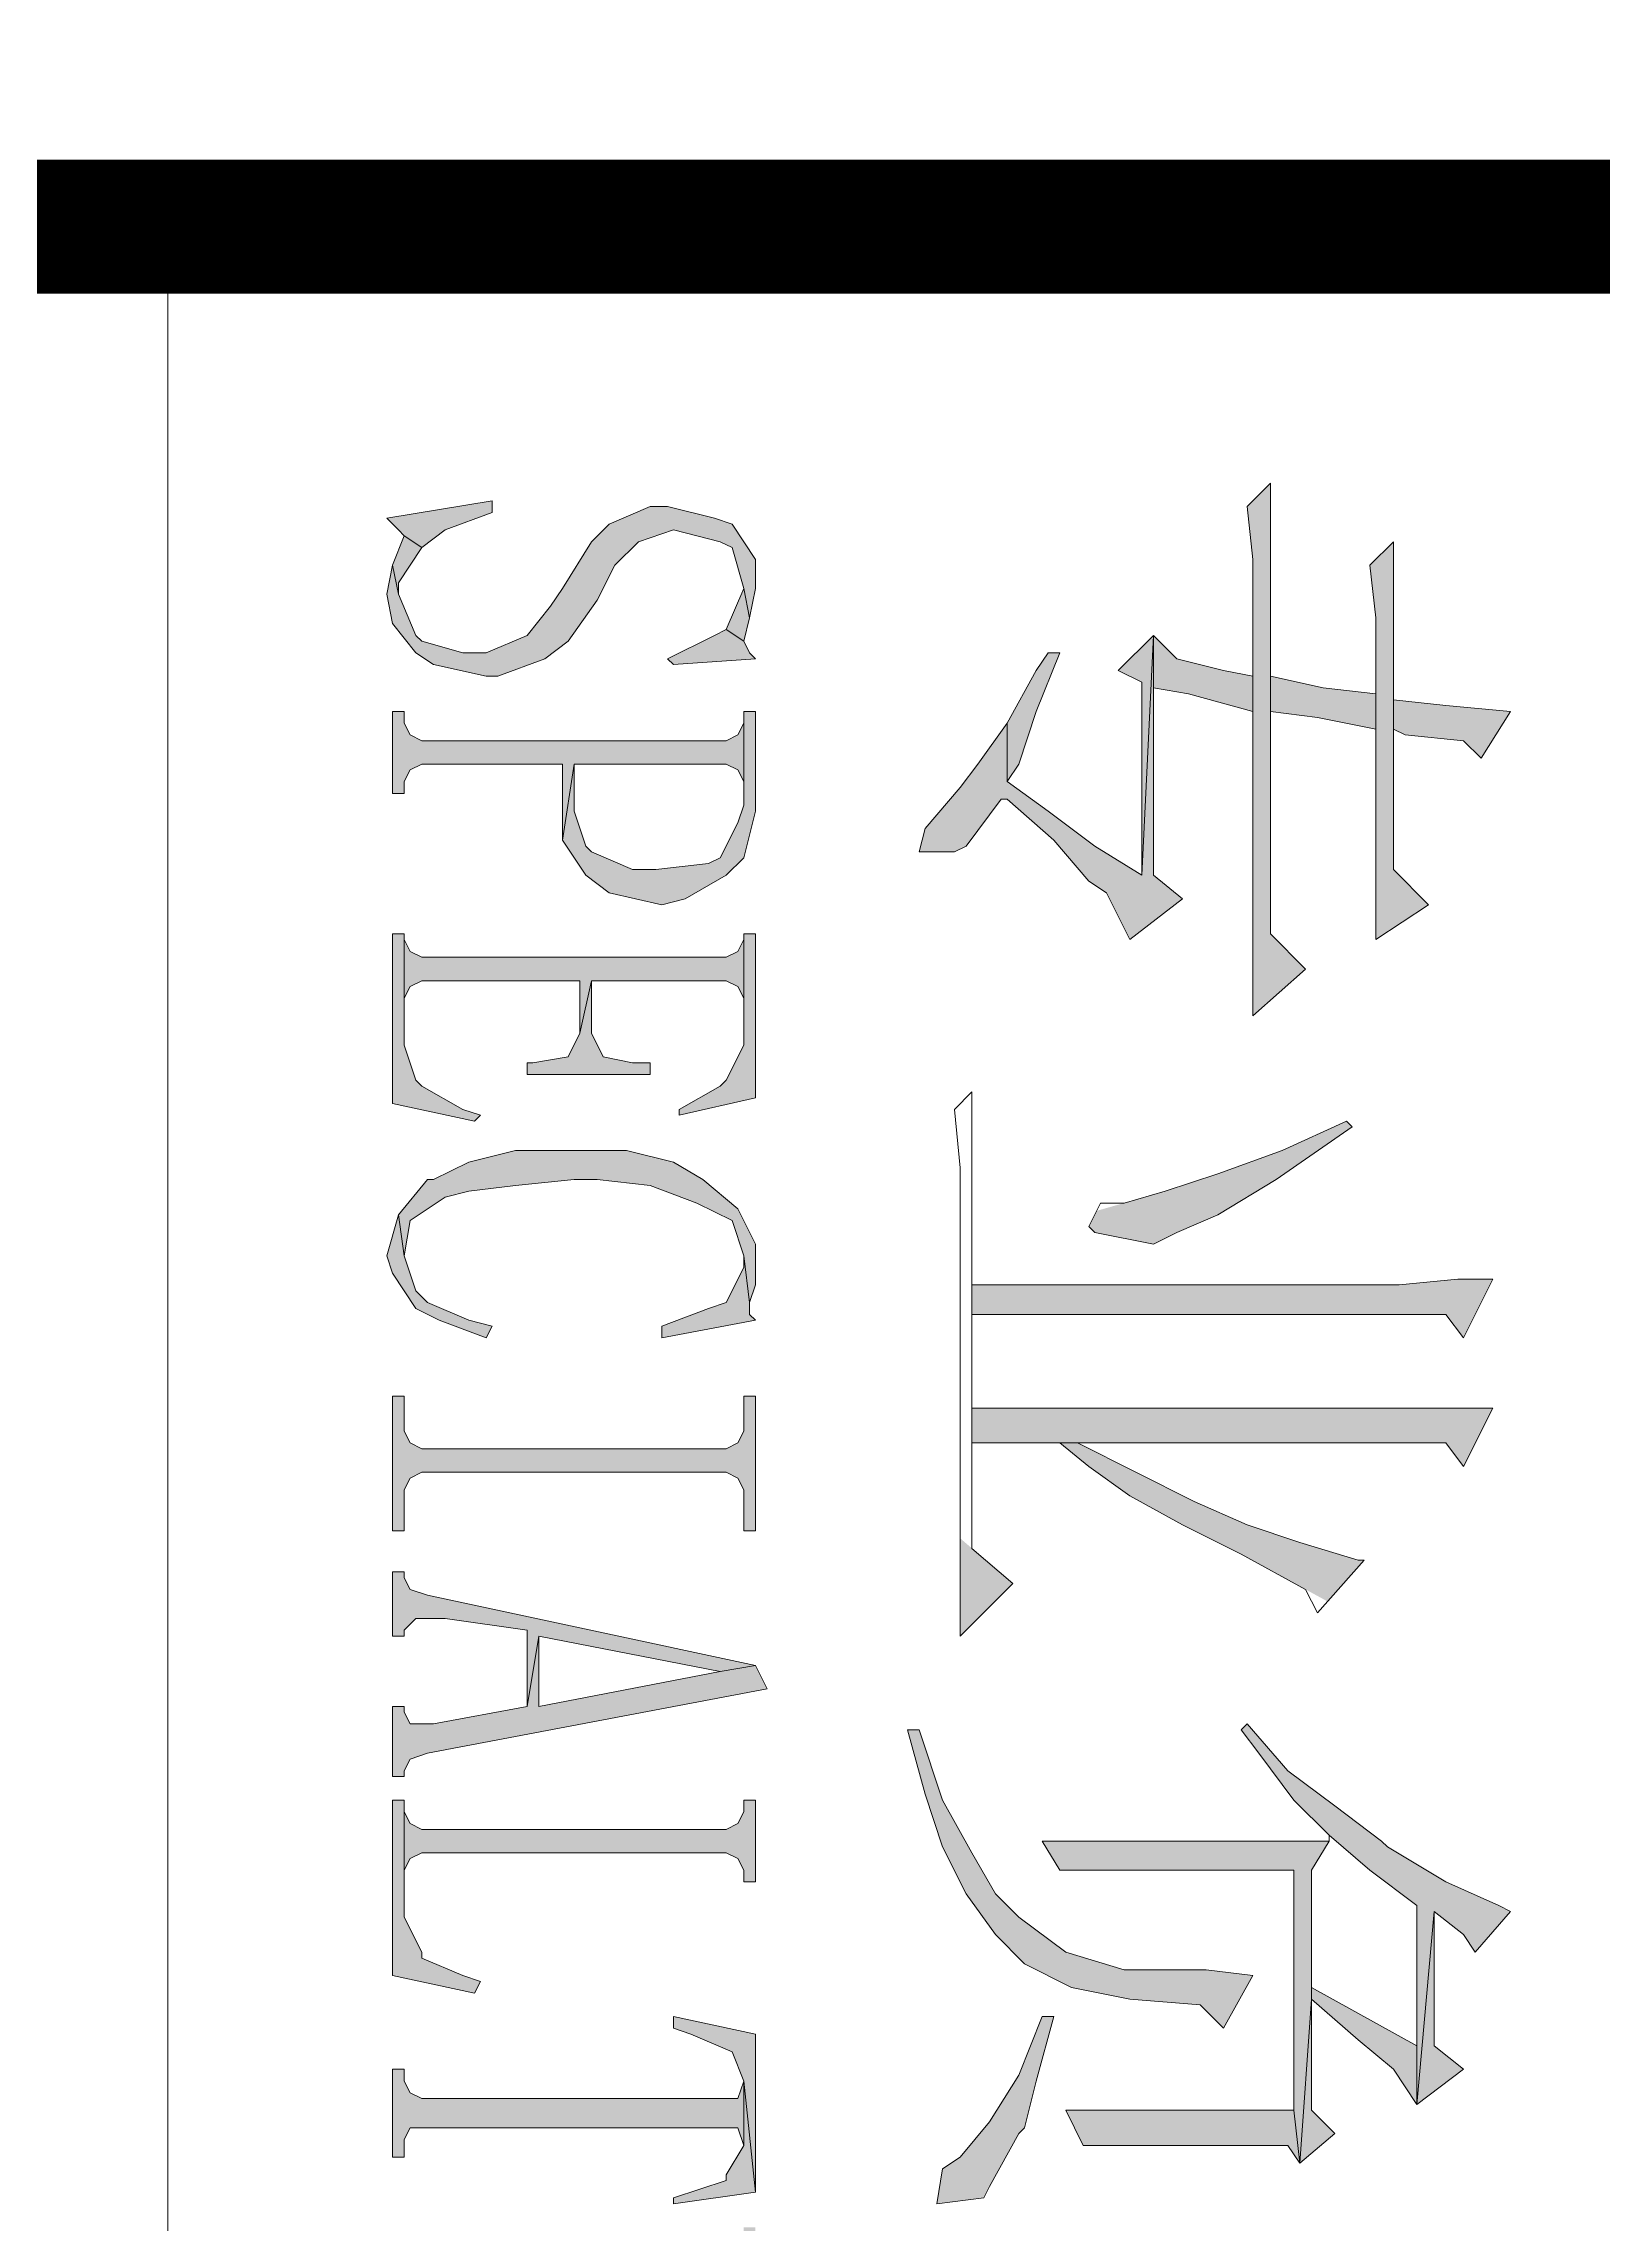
# Model space of a CAD drawing. Header units: millimetres. Extents: x -53295381 to 181933601, y -165 to 204541444.
# Drawn here: x 52125119 to 52129201, y 20978732 to 20984438 of the extents above; entities that cross this region are included whole.
import ezdxf

# ---------------------------------------------------------------- set-up
doc = ezdxf.new("R2010")
doc.units = ezdxf.units.MM
doc.header["$LTSCALE"] = 1000
doc.layers.add('PP-COM', color=7, linetype='Continuous')
doc.layers.add('标注', color=3, linetype='Continuous')
doc.layers.add('PUB_TITLE', color=7, linetype='Continuous', lineweight=20)
doc.styles.add('C', font='c.shx', dxfattribs={"width": 0.75, "height": 3, "bigfont": 'hzk.shx'})
doc.styles.add('HZ', font='rs.shx', dxfattribs={"width": 0.8, "bigfont": 'hztxt.shx'})
doc.styles.add('宋体', font='')
doc.styles.get('宋体').set_extended_font_data('宋体')
doc.dimstyles.new('1', dxfattribs={"dimtxt": 1.5, "dimasz": 2, "dimexe": 1, "dimexo": 0.2, "dimgap": 0.5, "dimtad": 1, "dimdec": 1, "dimzin": 0, "dimdsep": 46, "dimtxsty": '宋体', "dimcen": 0.2, "dimclrd": 3, "dimclre": 3, "dimclrt": 3, "dimadec": 0, "dimazin": 0, "dimtfac": 1, "dimtdec": 1, "dimtofl": 0, "dimtmove": 2, "dimatfit": 3, "dimfxl": 0, "dimtolj": 1, "dimtzin": 0, "dimarcsym": 0})

# ---------------------------------------------------------------- blocks, each defined once
blk = doc.blocks.new('*D53')
at = {"color": 3, "lineweight": -2}
for start, end in [(39.4482, 48.8965), (341.1035, 350.5518)]:
    blk.add_arc((1344.218, 1910.564), 16.999, start, end, dxfattribs=at)
at = {"color": 3}
for points in [[(1357.728, 1921.631), (1356.961, 1921.099), (1358.94, 1919.064)], [(1360.522, 1907.812), (1361.452, 1907.735), (1361.217, 1910.564)]]:
    blk.add_solid(points, dxfattribs=at)
at = {"layer": 'Defpoints', "color": 0}
for p in [(1395.655, 1940.261), (1360.959, 1913.516), (1344.218, 1910.564), (1344.218, 1910.564), (1403.612, 1910.564)]:
    blk.add_point(p, dxfattribs=at)
at = {"color": 3, "insert": (1362.57, 1915.482), "char_height": 3, "attachment_point": 5, "rotation": 285, "style": 'HZ'}
blk.add_mtext('\\A1;α/3', dxfattribs=at)
blk = doc.blocks.new('*D54')
at = {"color": 3, "lineweight": -2}
blk.add_arc((1344.218, 1910.564), 28.56, 5.6194, 84.3806, dxfattribs=at)
at = {"color": 3}
for points in [[(1346.992, 1938.522), (1347.038, 1939.454), (1344.218, 1939.125)], [(1373.108, 1913.384), (1372.175, 1913.338), (1372.779, 1910.564)]]:
    blk.add_solid(points, dxfattribs=at)
at = {"layer": 'Defpoints', "color": 0}
for p in [(1344.218, 1969.958), (1368.952, 1924.845), (1344.218, 1910.564), (1344.218, 1910.564), (1403.612, 1910.564)]:
    blk.add_point(p, dxfattribs=at)
at = {"color": 3, "insert": (1365.828, 1932.174), "char_height": 3, "attachment_point": 5, "rotation": 315, "style": 'HZ'}
blk.add_mtext('\\A1;α', dxfattribs=at)
blk = doc.blocks.new('*D55')
at = {"color": 3, "lineweight": -2}
for start, end in [(69.4333, 78.8666), (11.1334, 20.5667)]:
    blk.add_arc((1344.218, 1910.564), 17.026, start, end, dxfattribs=at)
at = {"color": 3}
for points in [[(1350.399, 1926.927), (1350, 1926.083), (1352.731, 1925.309)], [(1359.737, 1916.346), (1360.581, 1916.745), (1358.963, 1919.077)]]:
    blk.add_solid(points, dxfattribs=at)
at = {"layer": 'Defpoints', "color": 0}
for p in [(1373.915, 1962.001), (1395.655, 1940.261), (1355.162, 1923.607), (1344.218, 1910.564), (1344.218, 1910.564)]:
    blk.add_point(p, dxfattribs=at)
at = {"color": 3, "insert": (1358.072, 1924.056), "char_height": 3, "attachment_point": 5, "rotation": 314.2422, "style": 'HZ'}
blk.add_mtext('\\A1;α/3', dxfattribs=at)
blk = doc.blocks.new('*D27')
at = {"color": 3, "lineweight": -2}
for start, end in [(99.4333, 108.8666), (41.1334, 50.5667)]:
    blk.add_arc((1344.218, 1910.564), 17.026, start, end, dxfattribs=at)
at = {"color": 3}
for points in [[(1341.389, 1927.825), (1341.466, 1926.895), (1344.218, 1927.59)], [(1354.767, 1923.331), (1355.299, 1924.098), (1352.731, 1925.309)]]:
    blk.add_solid(points, dxfattribs=at)
at = {"layer": 'Defpoints', "color": 0}
for p in [(1344.218, 1969.958), (1373.915, 1962.001), (1350.042, 1926.563), (1344.218, 1910.564), (1344.218, 1910.564)]:
    blk.add_point(p, dxfattribs=at)
at = {"color": 3, "insert": (1349.143, 1928.942), "char_height": 3, "attachment_point": 5, "rotation": 345, "style": 'HZ'}
blk.add_mtext('\\A1;α/3', dxfattribs=at)
blk = doc.blocks.new('*D35')
at = {"layer": 'Defpoints', "color": 0}
for p in [(1319.577, 1812.569), (1317.437, 1800.401), (1286.683, 1796.73), (1303.739, 1796.73), (1303.739, 1796.73)]:
    blk.add_point(p, dxfattribs=at)
at = {"layer": '标注', "color": 3, "lineweight": -2}
blk.add_line((1305.739, 1796.73), (1319.92, 1796.73), dxfattribs=at)
for start, end in [(56.3312, 67.6624), (337.3376, 348.6688)]:
    blk.add_arc((1303.739, 1796.73), 14.181, start, end, dxfattribs=at)
at = {"layer": '标注', "color": 3}
for points in [[(1311.896, 1808.894), (1311.305, 1808.172), (1313.766, 1806.758)], [(1317.179, 1793.99), (1318.108, 1793.898), (1317.92, 1796.73)]]:
    blk.add_solid(points, dxfattribs=at)
at = {"layer": '标注', "color": 3, "insert": (1318.688, 1802.922), "char_height": 3, "attachment_point": 5, "rotation": 292.5, "style": 'C'}
blk.add_mtext('\\A1;45°', dxfattribs=at)
blk = doc.blocks.new('6.0f')
at = {"layer": 'PUB_TITLE'}
h = blk.add_hatch(color=256, dxfattribs=at)
h.dxf.hatch_style = 1
h.paths.add_polyline_path([(50751404.6, 21041599), (50751416.8, 21041608.2), (50751432.1, 21041629.6), (50751441.3, 21041648), (50751453.6, 21041660.2), (50751471.9, 21041666.4), (50751496.4, 21041660.2), (50751502.6, 21041657.2), (50751508.7, 21041635.7), (50751511.8, 21041620.4), (50751514.8, 21041635.7), (50751514.8, 21041651), (50751502.6, 21041669.4), (50751493.4, 21041672.5), (50751468.9, 21041678.6), (50751459.7, 21041678.6), (50751438.3, 21041669.4), (50751429.1, 21041660.2), (50751413.8, 21041635.7), (50751407.6, 21041626.5), (50751395.4, 21041611.2), (50751373.9, 21041602), (50751361.7, 21041602), (50751340.2, 21041608.2), (50751337.2, 21041611.2), (50751328, 21041632.7), (50751324.9, 21041648), (50751321.9, 21041632.7), (50751324.9, 21041617.4), (50751337.2, 21041602), (50751346.4, 21041595.9), (50751373.9, 21041589.8), (50751380.1, 21041589.8)])
h.paths.add_polyline_path([(50751514.8, 21041599), (50751511.8, 21041602), (50751508.7, 21041608.2), (50751499.5, 21041614.3), (50751493.4, 21041611.2), (50751468.9, 21041599), (50751471.9, 21041595.9)], flags=17)
h.paths.add_polyline_path([(50751508.7, 21041608.2), (50751511.8, 21041620.4), (50751508.7, 21041635.7), (50751499.5, 21041614.3)], flags=17)
h.paths.add_polyline_path([(50751331.1, 21041663.3), (50751340.2, 21041657.2), (50751352.5, 21041666.4), (50751377, 21041675.5), (50751377, 21041681.7), (50751321.9, 21041672.5), (50751328, 21041666.4)])
h.paths.add_polyline_path([(50751340.2, 21041657.2), (50751331.1, 21041663.3), (50751324.9, 21041648), (50751328, 21041632.7), (50751328, 21041638.8)], flags=17)
h.paths.add_polyline_path([(50751413.8, 21041543.8), (50751413.8, 21041516.3), (50751413.8, 21041504), (50751419.9, 21041543.8), (50751499.5, 21041543.8), (50751505.6, 21041540.8), (50751508.7, 21041534.7), (50751508.7, 21041565.3), (50751505.6, 21041559.2), (50751499.5, 21041556.1), (50751340.2, 21041556.1), (50751334.1, 21041559.2), (50751331.1, 21041565.3), (50751331.1, 21041571.4), (50751324.9, 21041571.4), (50751324.9, 21041528.5), (50751331.1, 21041528.5), (50751331.1, 21041534.7), (50751334.1, 21041540.8), (50751340.2, 21041543.8)])
h.paths.add_polyline_path([(50751438.3, 21041476.5), (50751465.8, 21041470.3), (50751478.1, 21041473.4), (50751499.5, 21041485.7), (50751508.7, 21041494.8), (50751514.8, 21041519.3), (50751514.8, 21041571.4), (50751508.7, 21041571.4), (50751508.7, 21041565.3), (50751508.7, 21041522.4), (50751505.6, 21041513.2), (50751496.4, 21041494.8), (50751490.3, 21041491.8), (50751462.8, 21041488.7), (50751450.5, 21041488.7), (50751429.1, 21041497.9), (50751426, 21041501), (50751419.9, 21041519.3), (50751419.9, 21041543.8), (50751413.8, 21041504), (50751426, 21041485.7)])
h.paths.add_polyline_path([(50751499.5, 21041430.5), (50751505.6, 21041427.5), (50751508.7, 21041421.3), (50751508.7, 21041452), (50751505.6, 21041445.8), (50751499.5, 21041442.8), (50751340.2, 21041442.8), (50751334.1, 21041445.8), (50751331.1, 21041452), (50751331.1, 21041421.3), (50751334.1, 21041427.5), (50751340.2, 21041430.5), (50751422.9, 21041430.5), (50751422.9, 21041403), (50751429.1, 21041430.5)])
h.paths.add_polyline_path([(50751459.7, 21041381.5), (50751459.7, 21041387.6), (50751450.5, 21041387.6), (50751435.2, 21041390.7), (50751429.1, 21041403), (50751429.1, 21041430.5), (50751422.9, 21041403), (50751416.8, 21041390.7), (50751398.4, 21041387.6), (50751395.4, 21041387.6), (50751395.4, 21041381.5)])
h.paths.add_polyline_path([(50751514.8, 21041369.3), (50751514.8, 21041455), (50751508.7, 21041455), (50751508.7, 21041452), (50751508.7, 21041396.8), (50751499.5, 21041378.5), (50751496.4, 21041375.4), (50751475, 21041363.1), (50751475, 21041360.1)])
h.paths.add_polyline_path([(50751367.8, 21041357), (50751370.9, 21041360.1), (50751361.7, 21041363.1), (50751340.2, 21041375.4), (50751337.2, 21041378.5), (50751331.1, 21041396.8), (50751331.1, 21041421.3), (50751331.1, 21041452), (50751331.1, 21041455), (50751324.9, 21041455), (50751324.9, 21041366.2)])
h.paths.add_polyline_path([(50751419.9, 21041326.4), (50751432.1, 21041326.4), (50751459.7, 21041323.3), (50751484.2, 21041314.1), (50751502.6, 21041305), (50751508.7, 21041286.6), (50751511.8, 21041262.1), (50751514.8, 21041271.3), (50751514.8, 21041283.5), (50751514.8, 21041292.7), (50751505.6, 21041311.1), (50751487.3, 21041326.4), (50751471.9, 21041335.6), (50751447.4, 21041341.7), (50751419.9, 21041341.7), (50751389.3, 21041341.7), (50751364.8, 21041335.6), (50751346.4, 21041326.4), (50751343.3, 21041326.4), (50751328, 21041308), (50751331.1, 21041286.6), (50751334.1, 21041305), (50751352.5, 21041317.2), (50751364.8, 21041320.3), (50751389.3, 21041323.3)])
h.paths.add_polyline_path([(50751514.8, 21041252.9), (50751511.8, 21041255.9), (50751511.8, 21041262.1), (50751508.7, 21041286.6), (50751508.7, 21041280.4), (50751499.5, 21041262.1), (50751490.3, 21041259), (50751465.8, 21041249.8), (50751465.8, 21041243.7)])
h.paths.add_polyline_path([(50751349.4, 21041252.9), (50751373.9, 21041243.7), (50751377, 21041249.8), (50751364.8, 21041252.9), (50751343.3, 21041262.1), (50751337.2, 21041268.2), (50751331.1, 21041286.6), (50751328, 21041308), (50751321.9, 21041286.6), (50751324.9, 21041277.4), (50751337.2, 21041259)])
h = blk.add_hatch(color=256, dxfattribs=at)
h.dxf.hatch_style = 1
h.paths.add_polyline_path([(50751885.4, 21041556.1), (50751894.6, 21041546.9), (50751909.9, 21041571.4), (50751876.2, 21041574.5), (50751848.7, 21041577.5), (50751848.7, 21041562.2), (50751854.8, 21041559.2)])
h.paths.add_polyline_path([(50751867, 21041470.3), (50751848.7, 21041488.7), (50751848.7, 21041562.2), (50751848.7, 21041577.5), (50751848.7, 21041660.2), (50751836.4, 21041648), (50751839.5, 21041620.4), (50751839.5, 21041580.6), (50751839.5, 21041562.2), (50751839.5, 21041452)])
h.paths.add_polyline_path([(50751839.5, 21041562.2), (50751839.5, 21041580.6), (50751811.9, 21041583.7), (50751784.3, 21041589.8), (50751784.3, 21041571.4), (50751808.9, 21041568.3)])
h.paths.add_polyline_path([(50751802.7, 21041436.6), (50751784.3, 21041455), (50751784.3, 21041571.4), (50751784.3, 21041589.8), (50751784.3, 21041690.9), (50751772.1, 21041678.6), (50751775.2, 21041651), (50751775.2, 21041589.8), (50751775.2, 21041571.4), (50751775.2, 21041412.1)])
h.paths.add_polyline_path([(50751775.2, 21041571.4), (50751775.2, 21041589.8), (50751759.8, 21041592.9), (50751735.3, 21041599), (50751723.1, 21041611.2), (50751723.1, 21041583.7), (50751741.5, 21041580.6)])
h.paths.add_polyline_path([(50751723.1, 21041611.2), (50751704.7, 21041592.9), (50751717, 21041586.7), (50751717, 21041485.7)], flags=17)
h.paths.add_polyline_path([(50751738.4, 21041473.4), (50751723.1, 21041485.7), (50751723.1, 21041583.7), (50751723.1, 21041611.2), (50751717, 21041485.7), (50751692.5, 21041501), (50751668, 21041519.3), (50751646.5, 21041534.7), (50751646.5, 21041565.3), (50751631.2, 21041543.8), (50751622, 21041531.6), (50751603.6, 21041510.2), (50751600.6, 21041497.9), (50751619, 21041497.9), (50751625.1, 21041501), (50751643.5, 21041525.5), (50751646.5, 21041525.5), (50751671, 21041504), (50751689.4, 21041482.6), (50751698.6, 21041476.5), (50751710.8, 21041452)])
h.paths.add_polyline_path([(50751652.7, 21041543.8), (50751661.8, 21041571.4), (50751674.1, 21041602), (50751668, 21041602), (50751661.8, 21041592.9), (50751646.5, 21041565.3), (50751646.5, 21041534.7)], flags=17)
h = blk.add_hatch(color=256, dxfattribs=at)
h.dxf.hatch_style = 1
h.paths.add_polyline_path([(50751723.1, 21041292.7), (50751735.3, 21041298.8), (50751756.8, 21041308), (50751787.4, 21041326.4), (50751827.2, 21041354), (50751824.2, 21041357), (50751790.5, 21041341.7), (50751756.8, 21041329.5), (50751729.2, 21041320.3), (50751693.5, 21041310.1), (50751689.4, 21041301.9), (50751692.5, 21041298.8)])
h.paths.add_polyline_path([(50751900.7, 21041274.3), (50751882.4, 21041274.3), (50751851.7, 21041271.3), (50751628.1, 21041271.3), (50751628.1, 21041255.9), (50751876.2, 21041255.9), (50751885.4, 21041243.7)])
h.paths.add_polyline_path([(50751628.1, 21041206.9), (50751628.1, 21041188.6), (50751674.1, 21041188.6), (50751683.3, 21041188.6), (50751876.2, 21041188.6), (50751885.4, 21041176.3), (50751900.7, 21041206.9), (50751879.3, 21041206.9), (50751851.7, 21041206.9)])
h.paths.add_polyline_path([(50751832.7, 21041126.6), (50751799.7, 21041136.5), (50751772.1, 21041145.7), (50751744.5, 21041157.9), (50751713.9, 21041173.3), (50751683.3, 21041188.6), (50751674.1, 21041188.6), (50751689.4, 21041176.3), (50751710.8, 21041161), (50751738.4, 21041145.7), (50751769, 21041130.4), (50751814.2, 21041105.7)])
h.paths.add_polyline_path([(50751622, 21041087.5), (50751649.6, 21041115.1), (50751622, 21041138.7)])
h = blk.add_hatch(color=256, dxfattribs=at)
h.dxf.hatch_style = 1
h.paths.add_polyline_path([(50751499.5, 21041173.3), (50751505.6, 21041170.2), (50751508.7, 21041164.1), (50751508.7, 21041142.6), (50751514.8, 21041142.6), (50751514.8, 21041213.1), (50751508.7, 21041213.1), (50751508.7, 21041194.7), (50751505.6, 21041188.6), (50751499.5, 21041185.5), (50751340.2, 21041185.5), (50751334.1, 21041188.6), (50751331.1, 21041194.7), (50751331.1, 21041213.1), (50751324.9, 21041213.1), (50751324.9, 21041142.6), (50751331.1, 21041142.6), (50751331.1, 21041164.1), (50751334.1, 21041170.2), (50751340.2, 21041173.3)])
h.paths.add_polyline_path([(50751395.4, 21041090.6), (50751395.4, 21041050.7), (50751401.5, 21041087.5), (50751496.4, 21041069.1), (50751514.8, 21041072.2), (50751343.3, 21041108.9), (50751334.1, 21041112), (50751331.1, 21041118.1), (50751331.1, 21041121.2), (50751324.9, 21041121.2), (50751324.9, 21041087.5), (50751331.1, 21041087.5), (50751331.1, 21041090.6), (50751337.2, 21041096.7), (50751352.5, 21041096.7)])
h.paths.add_polyline_path([(50751521, 21041059.9), (50751514.8, 21041072.2), (50751496.4, 21041069.1), (50751401.5, 21041050.7), (50751401.5, 21041087.5), (50751395.4, 21041050.7), (50751346.4, 21041041.6), (50751334.1, 21041041.6), (50751331.1, 21041047.7), (50751331.1, 21041050.7), (50751324.9, 21041050.7), (50751324.9, 21041014), (50751331.1, 21041014), (50751331.1, 21041017.1), (50751334.1, 21041023.2), (50751343.3, 21041026.2)])
h.paths.add_polyline_path([(50751499.5, 21040974.2), (50751505.6, 21040971.1), (50751508.7, 21040965), (50751508.7, 21040958.9), (50751514.8, 21040958.9), (50751514.8, 21041001.7), (50751508.7, 21041001.7), (50751508.7, 21040995.6), (50751505.6, 21040989.5), (50751499.5, 21040986.4), (50751340.2, 21040986.4), (50751334.1, 21040989.5), (50751331.1, 21040995.6), (50751331.1, 21040965), (50751334.1, 21040971.1), (50751340.2, 21040974.2)])
h.paths.add_polyline_path([(50751367.8, 21040900.7), (50751370.9, 21040906.8), (50751361.7, 21040909.9), (50751340.2, 21040919), (50751340.2, 21040922.1), (50751331.1, 21040940.5), (50751331.1, 21040965), (50751331.1, 21040995.6), (50751331.1, 21041001.7), (50751324.9, 21041001.7), (50751324.9, 21040909.9)])
h.paths.add_polyline_path([(50751496.4, 21040830.2), (50751505.6, 21040830.2), (50751508.7, 21040821), (50751508.7, 21040854.7), (50751505.6, 21040845.5), (50751496.4, 21040845.5), (50751340.2, 21040845.5), (50751334.1, 21040848.6), (50751331.1, 21040854.7), (50751331.1, 21040860.9), (50751324.9, 21040860.9), (50751324.9, 21040814.9), (50751331.1, 21040814.9), (50751331.1, 21040824.1), (50751334.1, 21040830.2), (50751340.2, 21040830.2)])
h.paths.add_polyline_path([(50751508.7, 21040854.7), (50751514.8, 21040796.5), (50751514.8, 21040879.2), (50751471.9, 21040888.4), (50751471.9, 21040882.3), (50751481.1, 21040879.2), (50751502.6, 21040870)])
h.paths.add_polyline_path([(50751514.8, 21040796.5), (50751508.7, 21040854.7), (50751508.7, 21040821), (50751499.5, 21040805.7), (50751499.5, 21040802.7), (50751471.9, 21040793.5), (50751471.9, 21040790.4)])
h.paths.add_polyline_path([(50751508.7, 21040741.4), (50751508.7, 21040735.3), (50751514.8, 21040735.3), (50751514.8, 21040778.2), (50751508.7, 21040778.2), (50751508.7, 21040775.1), (50751502.6, 21040769), (50751496.4, 21040762.8), (50751398.4, 21040732.2), (50751340.2, 21040732.2), (50751334.1, 21040735.3), (50751331.1, 21040741.4), (50751331.1, 21040747.5), (50751324.9, 21040747.5), (50751324.9, 21040701.6), (50751331.1, 21040701.6), (50751331.1, 21040710.8), (50751334.1, 21040716.9), (50751340.2, 21040716.9), (50751404.6, 21040716.9), (50751410.7, 21040723), (50751493.4, 21040747.5), (50751502.6, 21040747.5)])
h.paths.add_polyline_path([(50751514.8, 21040674), (50751514.8, 21040707.7), (50751508.7, 21040707.7), (50751502.6, 21040698.5), (50751493.4, 21040698.5), (50751410.7, 21040723), (50751404.6, 21040716.9), (50751490.3, 21040689.3), (50751502.6, 21040683.2), (50751508.7, 21040677.1), (50751508.7, 21040674)])
h = blk.add_hatch(color=256, dxfattribs=at)
h.dxf.hatch_style = 1
h.paths.add_polyline_path([(50751870.1, 21040943.5), (50751885.4, 21040931.3), (50751891.5, 21040922.1), (50751909.9, 21040943.5), (50751903.8, 21040946.6), (50751876.2, 21040958.9), (50751845.6, 21040977.2), (50751842.5, 21040980.3), (50751818, 21040998.7), (50751793.5, 21041017.1), (50751772.1, 21041041.6), (50751769, 21041038.5), (50751778.2, 21041026.2), (50751796.6, 21041001.7), (50751815, 21040983.4), (50751836.4, 21040965), (50751860.9, 21040946.6), (50751860.9, 21040873.1), (50751860.9, 21040842.5)])
h.paths.add_polyline_path([(50751885.4, 21040860.9), (50751870.1, 21040873.1), (50751870.1, 21040943.5), (50751860.9, 21040842.5)], flags=17)
h.paths.add_polyline_path([(50751860.9, 21040842.5), (50751860.9, 21040873.1), (50751805.8, 21040903.7), (50751805.8, 21040897.6), (50751830.3, 21040876.2), (50751848.7, 21040860.9)], flags=17)
h.paths.add_polyline_path([(50751796.6, 21040965), (50751796.6, 21040839.4), (50751799.7, 21040811.8), (50751805.8, 21040897.6), (50751805.8, 21040965), (50751815, 21040980.3), (50751808.9, 21040980.3), (50751775.2, 21040980.3), (50751741.5, 21040980.3), (50751729.2, 21040980.3), (50751698.6, 21040980.3), (50751664.9, 21040980.3), (50751674.1, 21040965)])
h.paths.add_polyline_path([(50751793.5, 21040821), (50751799.7, 21040811.8), (50751796.6, 21040839.4), (50751677.2, 21040839.4), (50751686.3, 21040821), (50751692.5, 21040821), (50751713.9, 21040821), (50751747.6, 21040821)], flags=17)
h.paths.add_polyline_path([(50751818, 21040827.2), (50751805.8, 21040839.4), (50751805.8, 21040897.6), (50751799.7, 21040811.8)])
h.paths.add_polyline_path([(50751747.6, 21040894.5), (50751759.8, 21040882.3), (50751775.2, 21040909.9), (50751750.7, 21040912.9), (50751713.9, 21040912.9), (50751707.8, 21040912.9), (50751677.2, 21040922.1), (50751652.7, 21040940.5), (50751640.4, 21040952.7), (50751628.1, 21040974.2), (50751612.8, 21041001.7), (50751600.6, 21041038.5), (50751594.5, 21041038.5), (50751603.6, 21041004.8), (50751612.8, 21040977.2), (50751625.1, 21040952.7), (50751640.4, 21040931.3), (50751655.7, 21040916), (50751680.2, 21040903.7), (50751710.8, 21040897.6)])
h.paths.add_polyline_path([(50751652.7, 21040827.2), (50751655.7, 21040830.2), (50751661.8, 21040854.7), (50751671, 21040888.4), (50751664.9, 21040888.4), (50751652.7, 21040857.8), (50751637.3, 21040833.3), (50751622, 21040814.9), (50751612.8, 21040808.8), (50751609.8, 21040790.4), (50751634.3, 21040793.5), (50751637.3, 21040799.6)])
blk.add_line((50751207.3, 21041825.1), (50751207.3, 21035825.1), dxfattribs=at)
at = {"layer": 'PUB_TITLE', "const_width": 70}
blk.add_lwpolyline([(50782407.3, 21041825.1), (50742407.3, 21041825.1)], dxfattribs=at)
at = {"layer": 'PUB_TITLE'}
blk.add_lwpolyline([(50742407.3, 21041825.1), (50742407.3, 21035825.1), (50782407.3, 21035825.1), (50782407.3, 21041825.1)], close=True, dxfattribs=at)
at = {"layer": 'PUB_TITLE', "lineweight": 0}
for points in [[(50751377, 21041675.5), (50751377, 21041681.7), (50751321.9, 21041672.5), (50751328, 21041666.4), (50751331.1, 21041663.3), (50751340.2, 21041657.2), (50751352.5, 21041666.4)], [(50751802.7, 21041436.6), (50751784.3, 21041455), (50751784.3, 21041571.4), (50751784.3, 21041589.8), (50751784.3, 21041690.9), (50751772.1, 21041678.6), (50751772.1, 21041678.6), (50751775.2, 21041651), (50751775.2, 21041589.8), (50751775.2, 21041571.4), (50751775.2, 21041412.1)], [(50751514.8, 21041635.7), (50751514.8, 21041651), (50751502.6, 21041669.4), (50751493.4, 21041672.5), (50751468.9, 21041678.6), (50751459.7, 21041678.6), (50751438.3, 21041669.4), (50751429.1, 21041660.2), (50751413.8, 21041635.7), (50751407.6, 21041626.5), (50751395.4, 21041611.2), (50751373.9, 21041602), (50751361.7, 21041602), (50751340.2, 21041608.2), (50751337.2, 21041611.2), (50751328, 21041632.7), (50751324.9, 21041648), (50751321.9, 21041632.7), (50751324.9, 21041617.4), (50751337.2, 21041602), (50751346.4, 21041595.9), (50751373.9, 21041589.8), (50751380.1, 21041589.8), (50751404.6, 21041599), (50751416.8, 21041608.2), (50751432.1, 21041629.6), (50751441.3, 21041648), (50751453.6, 21041660.2), (50751471.9, 21041666.4), (50751471.9, 21041666.4), (50751496.4, 21041660.2), (50751502.6, 21041657.2), (50751508.7, 21041635.7), (50751511.8, 21041620.4)], [(50751340.2, 21041657.2), (50751331.1, 21041663.3), (50751324.9, 21041648), (50751328, 21041632.7), (50751328, 21041638.8)], [(50751867, 21041470.3), (50751848.7, 21041488.7), (50751848.7, 21041562.2), (50751848.7, 21041577.5), (50751848.7, 21041660.2), (50751836.4, 21041648), (50751836.4, 21041648), (50751839.5, 21041620.4), (50751839.5, 21041580.6), (50751839.5, 21041562.2), (50751839.5, 21041452)], [(50751511.8, 21041620.4), (50751508.7, 21041635.7), (50751508.7, 21041635.7), (50751499.5, 21041614.3), (50751508.7, 21041608.2)], [(50751514.8, 21041599), (50751511.8, 21041602), (50751508.7, 21041608.2), (50751499.5, 21041614.3), (50751493.4, 21041611.2), (50751468.9, 21041599), (50751471.9, 21041595.9)], [(50751738.4, 21041473.4), (50751723.1, 21041485.7), (50751723.1, 21041583.7), (50751723.1, 21041611.2), (50751717, 21041485.7), (50751692.5, 21041501), (50751668, 21041519.3), (50751646.5, 21041534.7), (50751646.5, 21041565.3), (50751631.2, 21041543.8), (50751622, 21041531.6), (50751603.6, 21041510.2), (50751600.6, 21041497.9), (50751619, 21041497.9), (50751625.1, 21041501), (50751643.5, 21041525.5), (50751646.5, 21041525.5), (50751671, 21041504), (50751689.4, 21041482.6), (50751698.6, 21041476.5), (50751710.8, 21041452)], [(50751674.1, 21041602), (50751668, 21041602), (50751661.8, 21041592.9), (50751646.5, 21041565.3), (50751646.5, 21041534.7), (50751652.7, 21041543.8), (50751661.8, 21041571.4)], [(50751723.1, 21041611.2), (50751704.7, 21041592.9), (50751717, 21041586.7), (50751717, 21041485.7)], [(50751775.2, 21041571.4), (50751775.2, 21041589.8), (50751759.8, 21041592.9), (50751735.3, 21041599), (50751723.1, 21041611.2), (50751723.1, 21041583.7), (50751741.5, 21041580.6)], [(50751839.5, 21041562.2), (50751839.5, 21041580.6), (50751811.9, 21041583.7), (50751784.3, 21041589.8), (50751784.3, 21041571.4), (50751808.9, 21041568.3)], [(50751508.7, 21041565.3), (50751505.6, 21041559.2), (50751499.5, 21041556.1), (50751340.2, 21041556.1), (50751334.1, 21041559.2), (50751331.1, 21041565.3), (50751331.1, 21041571.4), (50751324.9, 21041571.4), (50751324.9, 21041528.5), (50751331.1, 21041528.5), (50751331.1, 21041534.7), (50751334.1, 21041540.8), (50751340.2, 21041543.8), (50751413.8, 21041543.8), (50751413.8, 21041516.3), (50751413.8, 21041504), (50751419.9, 21041543.8), (50751499.5, 21041543.8), (50751505.6, 21041540.8), (50751508.7, 21041534.7), (50751508.7, 21041522.4)], [(50751514.8, 21041519.3), (50751514.8, 21041571.4), (50751508.7, 21041571.4), (50751508.7, 21041565.3), (50751508.7, 21041522.4), (50751505.6, 21041513.2), (50751496.4, 21041494.8), (50751490.3, 21041491.8), (50751462.8, 21041488.7), (50751450.5, 21041488.7), (50751429.1, 21041497.9), (50751426, 21041501), (50751419.9, 21041519.3), (50751419.9, 21041543.8), (50751413.8, 21041504), (50751426, 21041485.7), (50751438.3, 21041476.5), (50751465.8, 21041470.3), (50751478.1, 21041473.4), (50751499.5, 21041485.7), (50751508.7, 21041494.8)], [(50751909.9, 21041571.4), (50751876.2, 21041574.5), (50751848.7, 21041577.5), (50751848.7, 21041562.2), (50751854.8, 21041559.2), (50751885.4, 21041556.1), (50751894.6, 21041546.9)], [(50751370.9, 21041360.1), (50751361.7, 21041363.1), (50751340.2, 21041375.4), (50751337.2, 21041378.5), (50751331.1, 21041396.8), (50751331.1, 21041421.3), (50751331.1, 21041452), (50751331.1, 21041455), (50751324.9, 21041455), (50751324.9, 21041366.2), (50751367.8, 21041357)], [(50751514.8, 21041369.3), (50751514.8, 21041455), (50751508.7, 21041455), (50751508.7, 21041452), (50751508.7, 21041396.8), (50751499.5, 21041378.5), (50751496.4, 21041375.4), (50751475, 21041363.1), (50751475, 21041360.1)], [(50751508.7, 21041452), (50751505.6, 21041445.8), (50751499.5, 21041442.8), (50751340.2, 21041442.8), (50751334.1, 21041445.8), (50751331.1, 21041452), (50751331.1, 21041421.3), (50751334.1, 21041427.5), (50751340.2, 21041430.5), (50751422.9, 21041430.5), (50751422.9, 21041403), (50751429.1, 21041430.5), (50751499.5, 21041430.5), (50751505.6, 21041427.5), (50751508.7, 21041421.3), (50751508.7, 21041396.8)], [(50751459.7, 21041381.5), (50751459.7, 21041387.6), (50751450.5, 21041387.6), (50751435.2, 21041390.7), (50751429.1, 21041403), (50751429.1, 21041430.5), (50751422.9, 21041403), (50751416.8, 21041390.7), (50751398.4, 21041387.6), (50751395.4, 21041387.6), (50751395.4, 21041381.5)], [(50751649.6, 21041115.1), (50751628.1, 21041133.4), (50751628.1, 21041188.6), (50751628.1, 21041271.3), (50751628.1, 21041372.3), (50751619, 21041363.1), (50751619, 21041363.1), (50751622, 21041332.5), (50751622, 21041087.5)], [(50751827.2, 21041354), (50751824.2, 21041357), (50751790.5, 21041341.7), (50751756.8, 21041329.5), (50751729.2, 21041320.3), (50751707.8, 21041314.1), (50751695.5, 21041314.1), (50751689.4, 21041301.9), (50751692.5, 21041298.8), (50751723.1, 21041292.7), (50751735.3, 21041298.8), (50751756.8, 21041308), (50751787.4, 21041326.4)], [(50751514.8, 21041283.5), (50751514.8, 21041292.7), (50751505.6, 21041311.1), (50751487.3, 21041326.4), (50751471.9, 21041335.6), (50751447.4, 21041341.7), (50751419.9, 21041341.7), (50751389.3, 21041341.7), (50751364.8, 21041335.6), (50751346.4, 21041326.4), (50751343.3, 21041326.4), (50751328, 21041308), (50751331.1, 21041286.6), (50751334.1, 21041305), (50751352.5, 21041317.2), (50751364.8, 21041320.3), (50751389.3, 21041323.3), (50751419.9, 21041326.4), (50751432.1, 21041326.4), (50751459.7, 21041323.3), (50751484.2, 21041314.1), (50751502.6, 21041305), (50751508.7, 21041286.6), (50751511.8, 21041262.1), (50751514.8, 21041271.3)], [(50751377, 21041249.8), (50751364.8, 21041252.9), (50751343.3, 21041262.1), (50751337.2, 21041268.2), (50751331.1, 21041286.6), (50751328, 21041308), (50751321.9, 21041286.6), (50751324.9, 21041277.4), (50751337.2, 21041259), (50751349.4, 21041252.9), (50751373.9, 21041243.7)], [(50751514.8, 21041252.9), (50751511.8, 21041255.9), (50751511.8, 21041262.1), (50751508.7, 21041286.6), (50751508.7, 21041280.4), (50751499.5, 21041262.1), (50751490.3, 21041259), (50751465.8, 21041249.8), (50751465.8, 21041243.7)], [(50751900.7, 21041274.3), (50751882.4, 21041274.3), (50751851.7, 21041271.3), (50751628.1, 21041271.3), (50751628.1, 21041255.9), (50751876.2, 21041255.9), (50751885.4, 21041243.7)], [(50751900.7, 21041206.9), (50751879.3, 21041206.9), (50751851.7, 21041206.9), (50751628.1, 21041206.9), (50751628.1, 21041255.9), (50751628.1, 21041271.3), (50751628.1, 21041188.6), (50751674.1, 21041188.6), (50751683.3, 21041188.6), (50751876.2, 21041188.6), (50751885.4, 21041176.3)], [(50751514.8, 21041142.6), (50751514.8, 21041213.1), (50751508.7, 21041213.1), (50751508.7, 21041194.7), (50751505.6, 21041188.6), (50751499.5, 21041185.5), (50751340.2, 21041185.5), (50751334.1, 21041188.6), (50751331.1, 21041194.7), (50751331.1, 21041213.1), (50751324.9, 21041213.1), (50751324.9, 21041142.6), (50751331.1, 21041142.6), (50751331.1, 21041164.1), (50751334.1, 21041170.2), (50751340.2, 21041173.3), (50751499.5, 21041173.3), (50751505.6, 21041170.2), (50751508.7, 21041164.1), (50751508.7, 21041142.6)], [(50751833.4, 21041127.3), (50751830.3, 21041127.3), (50751799.7, 21041136.5), (50751772.1, 21041145.7), (50751744.5, 21041157.9), (50751713.9, 21041173.3), (50751683.3, 21041188.6), (50751674.1, 21041188.6), (50751689.4, 21041176.3), (50751710.8, 21041161), (50751738.4, 21041145.7), (50751769, 21041130.4), (50751802.7, 21041112), (50751808.9, 21041099.7)], [(50751514.8, 21041072.2), (50751343.3, 21041108.9), (50751334.1, 21041112), (50751331.1, 21041118.1), (50751331.1, 21041121.2), (50751324.9, 21041121.2), (50751324.9, 21041087.5), (50751331.1, 21041087.5), (50751331.1, 21041090.6), (50751337.2, 21041096.7), (50751352.5, 21041096.7), (50751395.4, 21041090.6), (50751395.4, 21041050.7), (50751401.5, 21041087.5), (50751496.4, 21041069.1), (50751496.4, 21041069.1)], [(50751521, 21041059.9), (50751514.8, 21041072.2), (50751496.4, 21041069.1), (50751401.5, 21041050.7), (50751401.5, 21041087.5), (50751395.4, 21041050.7), (50751346.4, 21041041.6), (50751334.1, 21041041.6), (50751331.1, 21041047.7), (50751331.1, 21041050.7), (50751324.9, 21041050.7), (50751324.9, 21041014), (50751331.1, 21041014), (50751331.1, 21041017.1), (50751334.1, 21041023.2), (50751343.3, 21041026.2)], [(50751775.2, 21040909.9), (50751750.7, 21040912.9), (50751713.9, 21040912.9), (50751707.8, 21040912.9), (50751677.2, 21040922.1), (50751652.7, 21040940.5), (50751640.4, 21040952.7), (50751628.1, 21040974.2), (50751612.8, 21041001.7), (50751600.6, 21041038.5), (50751594.5, 21041038.5), (50751594.5, 21041038.5), (50751603.6, 21041004.8), (50751612.8, 21040977.2), (50751625.1, 21040952.7), (50751640.4, 21040931.3), (50751655.7, 21040916), (50751680.2, 21040903.7), (50751710.8, 21040897.6), (50751747.6, 21040894.5), (50751759.8, 21040882.3)], [(50751909.9, 21040943.5), (50751903.8, 21040946.6), (50751876.2, 21040958.9), (50751845.6, 21040977.2), (50751842.5, 21040980.3), (50751818, 21040998.7), (50751793.5, 21041017.1), (50751772.1, 21041041.6), (50751769, 21041038.5), (50751778.2, 21041026.2), (50751796.6, 21041001.7), (50751815, 21040983.4), (50751836.4, 21040965), (50751860.9, 21040946.6), (50751860.9, 21040873.1), (50751860.9, 21040842.5), (50751870.1, 21040943.5), (50751885.4, 21040931.3), (50751891.5, 21040922.1)], [(50751370.9, 21040906.8), (50751361.7, 21040909.9), (50751340.2, 21040919), (50751340.2, 21040922.1), (50751331.1, 21040940.5), (50751331.1, 21040965), (50751331.1, 21040995.6), (50751331.1, 21041001.7), (50751324.9, 21041001.7), (50751324.9, 21040909.9), (50751367.8, 21040900.7)], [(50751514.8, 21040958.9), (50751514.8, 21041001.7), (50751508.7, 21041001.7), (50751508.7, 21040995.6), (50751505.6, 21040989.5), (50751499.5, 21040986.4), (50751340.2, 21040986.4), (50751334.1, 21040989.5), (50751331.1, 21040995.6), (50751331.1, 21040965), (50751334.1, 21040971.1), (50751340.2, 21040974.2), (50751499.5, 21040974.2), (50751505.6, 21040971.1), (50751508.7, 21040965), (50751508.7, 21040958.9)], [(50751815, 21040980.3), (50751808.9, 21040980.3), (50751775.2, 21040980.3), (50751741.5, 21040980.3), (50751729.2, 21040980.3), (50751698.6, 21040980.3), (50751664.9, 21040980.3), (50751674.1, 21040965), (50751796.6, 21040965), (50751796.6, 21040839.4), (50751799.7, 21040811.8), (50751805.8, 21040897.6), (50751805.8, 21040965)], [(50751815, 21040980.3), (50751815, 21040983.4), (50751815, 21040983.4), (50751815, 21040980.3)], [(50751860.9, 21040842.5), (50751860.9, 21040873.1), (50751805.8, 21040903.7), (50751805.8, 21040965), (50751805.8, 21040897.6), (50751830.3, 21040876.2), (50751848.7, 21040860.9)], [(50751885.4, 21040860.9), (50751870.1, 21040873.1), (50751870.1, 21040943.5), (50751860.9, 21040842.5)], [(50751818, 21040827.2), (50751805.8, 21040839.4), (50751805.8, 21040897.6), (50751799.7, 21040811.8)], [(50751514.8, 21040796.5), (50751514.8, 21040879.2), (50751471.9, 21040888.4), (50751471.9, 21040882.3), (50751481.1, 21040879.2), (50751502.6, 21040870), (50751508.7, 21040854.7)], [(50751671, 21040888.4), (50751664.9, 21040888.4), (50751652.7, 21040857.8), (50751637.3, 21040833.3), (50751622, 21040814.9), (50751612.8, 21040808.8), (50751609.8, 21040790.4), (50751634.3, 21040793.5), (50751637.3, 21040799.6), (50751652.7, 21040827.2), (50751655.7, 21040830.2), (50751661.8, 21040854.7)], [(50751508.7, 21040854.7), (50751505.6, 21040845.5), (50751496.4, 21040845.5), (50751340.2, 21040845.5), (50751334.1, 21040848.6), (50751331.1, 21040854.7), (50751331.1, 21040860.9), (50751324.9, 21040860.9), (50751324.9, 21040814.9), (50751331.1, 21040814.9), (50751331.1, 21040824.1), (50751334.1, 21040830.2), (50751340.2, 21040830.2), (50751496.4, 21040830.2), (50751505.6, 21040830.2), (50751508.7, 21040821)], [(50751514.8, 21040796.5), (50751508.7, 21040854.7), (50751508.7, 21040821), (50751499.5, 21040805.7), (50751499.5, 21040802.7), (50751471.9, 21040793.5), (50751471.9, 21040790.4)], [(50751799.7, 21040811.8), (50751796.6, 21040839.4), (50751677.2, 21040839.4), (50751686.3, 21040821), (50751692.5, 21040821), (50751713.9, 21040821), (50751747.6, 21040821), (50751793.5, 21040821)]]:
    blk.add_lwpolyline(points, close=True, dxfattribs=at)
blk = doc.blocks.new('伸缩缝')
for base, line1, line2, text, picture, middle in [((1350.042, 1926.563), ((1344.218, 1910.564), (1373.915, 1962.001)), ((1344.218, 1910.564), (1344.218, 1969.958)), 'α/3', '*D27', (1349.143, 1928.942)), ((1368.952, 1924.845), ((1344.218, 1910.564), (1403.612, 1910.564)), ((1344.218, 1910.564), (1344.218, 1969.958)), 'α', '*D54', (1365.828, 1932.174)), ((1355.162, 1923.607), ((1344.218, 1910.564), (1395.655, 1940.261)), ((1344.218, 1910.564), (1373.915, 1962.001)), 'α/3', '*D55', (1358.072, 1924.056)), ((1360.959, 1913.516), ((1344.218, 1910.564), (1403.612, 1910.564)), ((1344.218, 1910.564), (1395.655, 1940.261)), 'α/3', '*D53', (1362.57, 1915.482))]:
    dim = blk.add_angular_dim_2l(base=base, line1=line1, line2=line2, text=text, dimstyle='1', override={"dimexe": 4, "dimexo": 4, "dimtxsty": 'HZ', "dimdle": 4, "dimadec": 1})
    dim.commit()
    dim.dimension.update_dxf_attribs({"geometry": picture, "text_midpoint": middle, "dimtype": 130})
at = {"layer": '标注'}
dim = blk.add_angular_dim_2l(base=(1317.437, 1800.401), line1=((1286.683, 1796.73), (1303.739, 1796.73)), line2=((1319.577, 1812.569), (1303.739, 1796.73)), dimstyle='1', dxfattribs=at)
dim.commit()
dim.dimension.update_dxf_attribs({"geometry": '*D35', "text_midpoint": (1318.688, 1802.922), "dimtype": 130})

msp = doc.modelspace()

# ---------------------------------------------------------------- block references
at = {"xscale": 5, "yscale": 5, "zscale": 5}
msp.add_blockref('6.0f', (-201630592.176, -84225166.409), dxfattribs=at)
at = {"layer": 'PP-COM', "xscale": 321.4285737276077, "yscale": 321.4285712242126, "zscale": 321.4285714284524}
msp.add_blockref('伸缩缝', (51796714.498, 20476148.395), dxfattribs=at)

doc.saveas('drawing.dxf')
